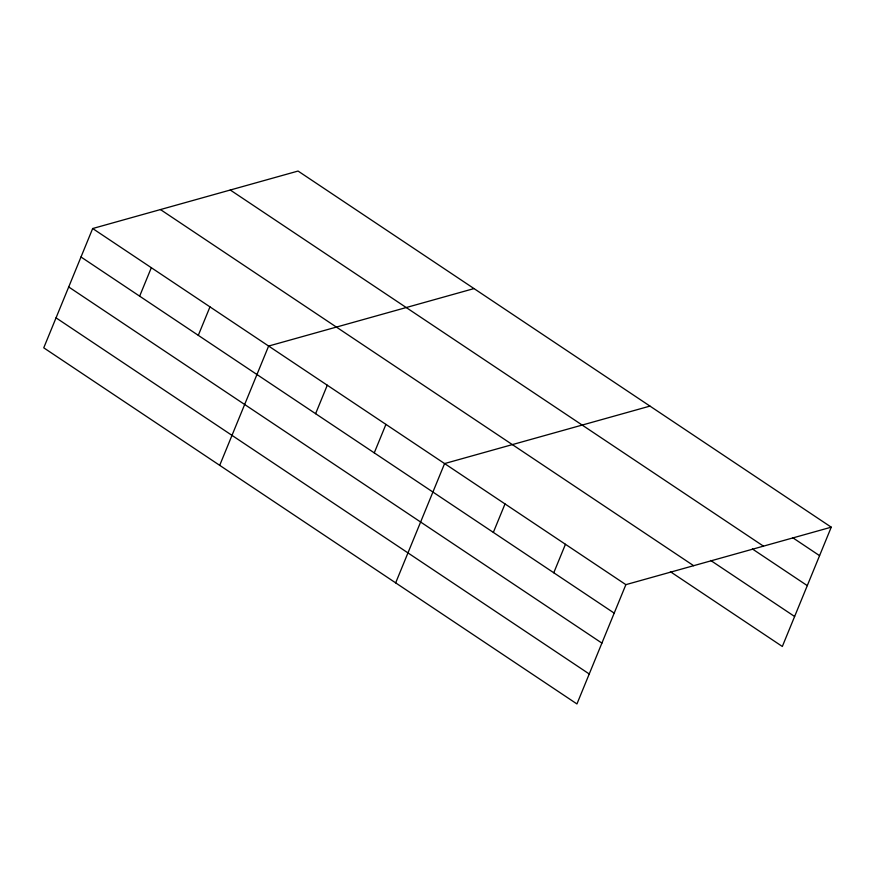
<?xml version="1.0" encoding="UTF-8"?>
<svg xmlns="http://www.w3.org/2000/svg" width="875" height="875" viewBox="0 0 875 875"><rect width="100%" height="100%" fill="white"/><g stroke="black" fill="none" stroke-linecap="round" stroke-linejoin="round"><path stroke-width="1.31" d="M831.25 527.177L298.058 171.052L92.673 228.528L43.75 347.823L576.942 703.948L625.877 584.653L831.25 527.177L782.327 646.472L670.414 571.725M139.65 296.166L151.331 267.695M198.297 335.344L209.978 306.873M219.702 465.347L268.625 346.052L474.009 288.575M315.602 413.689L327.283 385.219M374.259 452.867L385.93 424.397M395.664 582.87L444.588 463.575L649.961 406.098M493.336 532.405L505.017 503.934M553.766 572.764L565.447 544.294M792.717 537.709L819.569 555.658M230.278 190.017L763.47 546.153M752.445 548.997L807.286 585.627M710.686 560.448L794.62 616.503M160.453 209.562L693.645 565.688M92.673 228.528L625.877 584.653M81.003 256.998L614.195 613.123M68.709 286.967L601.902 643.103M56.044 317.844L589.236 673.98"/></g></svg>
